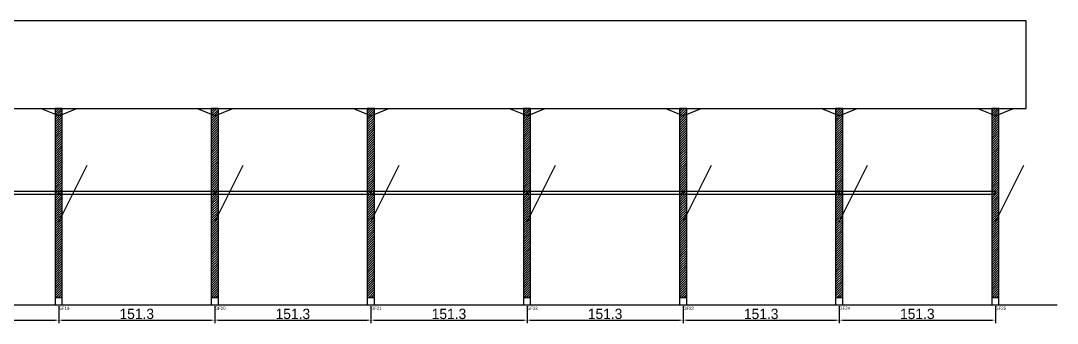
# Model space of a CAD drawing. Header units: metres. Extents: x -30 to 3721, y -25 to 308.
# Drawn here: x 2716 to 3721, y -25 to 268 of the extents above; entities that cross this region are included whole.
import ezdxf

# ---------------------------------------------------------------- set-up
doc = ezdxf.new("R2010")
doc.units = ezdxf.units.M
for name, color, linetype in [('BARRA_ANCORAGEM', 1, 'Continuous'), ('COTA', 241, 'Continuous'), ('GARFOS OK', 3, 'Continuous'), ('NOME DA VIGA', 6, 'Continuous'), ('SARR_7x7', 40, 'Continuous'), ('TIRAS REESCORAMENTO', 252, 'Continuous'), ('VIGAS', 3, 'Continuous')]:
    doc.layers.add(name, color=color, linetype=linetype)
doc.dimstyles.new('EZ DXF', dxfattribs={"dimtxt": 10, "dimasz": 3.5, "dimexe": 3, "dimexo": 1.5, "dimgap": 1, "dimtad": 1, "dimdec": 1, "dimdsep": 46, "dimcen": 2.5, "dimazin": 3, "dimtfac": 1, "dimtmove": 0, "dimatfit": 3})

msp = doc.modelspace()

# ---------------------------------------------------------------- hatches: boundary and pattern name
at = {"layer": 'COTA'}
h = msp.add_hatch(dxfattribs=at)
h.set_pattern_fill('ANSI31', scale=0.5)
h.paths.add_polyline_path([(2749.41, 0), (2756.41, 0), (2756.41, 183), (2749.41, 183)])
h = msp.add_hatch(dxfattribs=at)
h.set_pattern_fill('ANSI31', scale=0.5)
h.paths.add_polyline_path([(2900.69, 0), (2907.69, 0), (2907.69, 183), (2900.69, 183)])
h = msp.add_hatch(dxfattribs=at)
h.set_pattern_fill('ANSI31', scale=0.5)
h.paths.add_polyline_path([(3051.96, 0), (3058.96, 0), (3058.96, 183), (3051.96, 183)])
h = msp.add_hatch(dxfattribs=at)
h.set_pattern_fill('ANSI31', scale=0.5)
h.paths.add_polyline_path([(3203.23, 0), (3210.23, 0), (3210.23, 183), (3203.23, 183)])
h = msp.add_hatch(dxfattribs=at)
h.set_pattern_fill('ANSI31', scale=0.5)
h.paths.add_polyline_path([(3354.5, 0), (3361.5, 0), (3361.5, 183), (3354.5, 183)])
h = msp.add_hatch(dxfattribs=at)
h.set_pattern_fill('ANSI31', scale=0.5)
h.paths.add_polyline_path([(3505.78, 0), (3512.78, 0), (3512.78, 183), (3505.78, 183)])
h = msp.add_hatch(dxfattribs=at)
h.set_pattern_fill('ANSI31', scale=0.5)
h.paths.add_polyline_path([(3657.05, 0), (3664.05, 0), (3664.05, 183), (3657.05, 183)])

# ---------------------------------------------------------------- linework, layer by layer
at = {"layer": 'BARRA_ANCORAGEM'}
for p, q in [((2752.91, 73.2), (2780.36, 128.1)), ((2904.19, 73.2), (2931.64, 128.1)), ((3055.46, 73.2), (3082.91, 128.1)), ((3206.73, 73.2), (3234.18, 128.1)), ((3358, 73.2), (3385.45, 128.1)), ((3509.28, 73.2), (3536.73, 128.1)), ((3660.55, 73.2), (3688, 128.1))]:
    msp.add_line(p, q, dxfattribs=at)
at = {"layer": 'GARFOS OK'}
for p, q in [((2752.91, 176), (2735.41, 183)), ((2735.41, 183), (2770.41, 183)), ((2752.91, 176), (2770.41, 183)), ((2904.19, 176), (2886.69, 183)), ((2886.69, 183), (2921.69, 183)), ((2904.19, 176), (2921.69, 183)), ((3055.46, 176), (3037.96, 183)), ((3037.96, 183), (3072.96, 183)), ((3055.46, 176), (3072.96, 183)), ((3206.73, 176), (3189.23, 183)), ((3189.23, 183), (3224.23, 183)), ((3206.73, 176), (3224.23, 183)), ((3358, 176), (3340.5, 183)), ((3340.5, 183), (3375.5, 183)), ((3358, 176), (3375.5, 183)), ((3509.28, 176), (3491.78, 183)), ((3491.78, 183), (3526.78, 183)), ((3509.28, 176), (3526.78, 183)), ((3660.55, 176), (3643.05, 183)), ((3643.05, 183), (3678.05, 183)), ((3660.55, 176), (3678.05, 183))]:
    msp.add_line(p, q, dxfattribs=at)
at = {"layer": 'GARFOS OK', "linetype": 'CONTINUOUS'}
msp.add_line((-30, -7), (3720.55, -7), dxfattribs=at)
at = {"layer": 'GARFOS OK'}
for points in [[(2749.41, 0), (2756.41, 0), (2756.41, 183), (2749.41, 183), (2749.41, 0)], [(2900.69, 0), (2907.69, 0), (2907.69, 183), (2900.69, 183), (2900.69, 0)], [(3051.96, 0), (3058.96, 0), (3058.96, 183), (3051.96, 183), (3051.96, 0)], [(3203.23, 0), (3210.23, 0), (3210.23, 183), (3203.23, 183), (3203.23, 0)], [(3354.5, 0), (3361.5, 0), (3361.5, 183), (3354.5, 183), (3354.5, 0)], [(3505.78, 0), (3512.78, 0), (3512.78, 183), (3505.78, 183), (3505.78, 0)], [(3657.05, 0), (3664.05, 0), (3664.05, 183), (3657.05, 183), (3657.05, 0)]]:
    msp.add_lwpolyline(points, dxfattribs=at)
at = {"layer": 'SARR_7x7'}
for points in [[(2749.41, -7), (2756.41, -7), (2756.41, 0), (2749.41, 0), (2749.41, -7)], [(2900.69, -7), (2907.69, -7), (2907.69, 0), (2900.69, 0), (2900.69, -7)], [(3051.96, -7), (3058.96, -7), (3058.96, 0), (3051.96, 0), (3051.96, -7)], [(3203.23, -7), (3210.23, -7), (3210.23, 0), (3203.23, 0), (3203.23, -7)], [(3354.5, -7), (3361.5, -7), (3361.5, 0), (3354.5, 0), (3354.5, -7)], [(3505.78, -7), (3512.78, -7), (3512.78, 0), (3505.78, 0), (3505.78, -7)], [(3657.05, -7), (3664.05, -7), (3664.05, 0), (3657.05, 0), (3657.05, -7)]]:
    msp.add_lwpolyline(points, dxfattribs=at)
at = {"layer": 'TIRAS REESCORAMENTO'}
for points in [[(2601.64, 100), (2752.91, 100), (2752.91, 102.5), (2601.64, 102.5), (2601.64, 100)], [(2752.91, 100), (2904.19, 100), (2904.19, 102.5), (2752.91, 102.5), (2752.91, 100)], [(2904.19, 100), (3055.46, 100), (3055.46, 102.5), (2904.19, 102.5), (2904.19, 100)], [(3055.46, 100), (3206.73, 100), (3206.73, 102.5), (3055.46, 102.5), (3055.46, 100)], [(3206.73, 100), (3358, 100), (3358, 102.5), (3206.73, 102.5), (3206.73, 100)], [(3358, 100), (3509.28, 100), (3509.28, 102.5), (3358, 102.5), (3358, 100)], [(3509.28, 100), (3660.55, 100), (3660.55, 102.5), (3509.28, 102.5), (3509.28, 100)]]:
    msp.add_lwpolyline(points, dxfattribs=at)
at = {"layer": 'VIGAS'}
msp.add_lwpolyline([(0, 183), (3690.55, 183), (3690.55, 268), (0, 268), (0, 183)], dxfattribs=at)

# ---------------------------------------------------------------- texts
at = {"layer": 'NOME DA VIGA'}
for s, p in [('GF19', (2752.91, -12)), ('GF20', (2904.19, -12)), ('GF21', (3055.46, -12)), ('GF22', (3206.73, -12)), ('GF23', (3358, -12)), ('GF24', (3509.28, -12)), ('GF25', (3660.55, -12))]:
    msp.add_text(s, height=3, dxfattribs=at).set_placement(p)

# ---------------------------------------------------------------- dimensions: what is measured, and where the dimension line sits
at = {"layer": 'COTA'}
for base, p1, p2 in [((2601.64, -22), (2601.64, -7), (2752.91, -7)), ((2752.91, -22), (2752.91, -7), (2904.19, -7)), ((2904.19, -22), (2904.19, -7), (3055.46, -7)), ((3055.46, -22), (3055.46, -7), (3206.73, -7)), ((3206.73, -22), (3206.73, -7), (3358, -7)), ((3358, -22), (3358, -7), (3509.28, -7)), ((3509.28, -22), (3509.28, -7), (3660.55, -7))]:
    msp.add_linear_dim(base=base, p1=p1, p2=p2, dimstyle='EZ DXF', dxfattribs=at).render()

doc.saveas('drawing.dxf')
